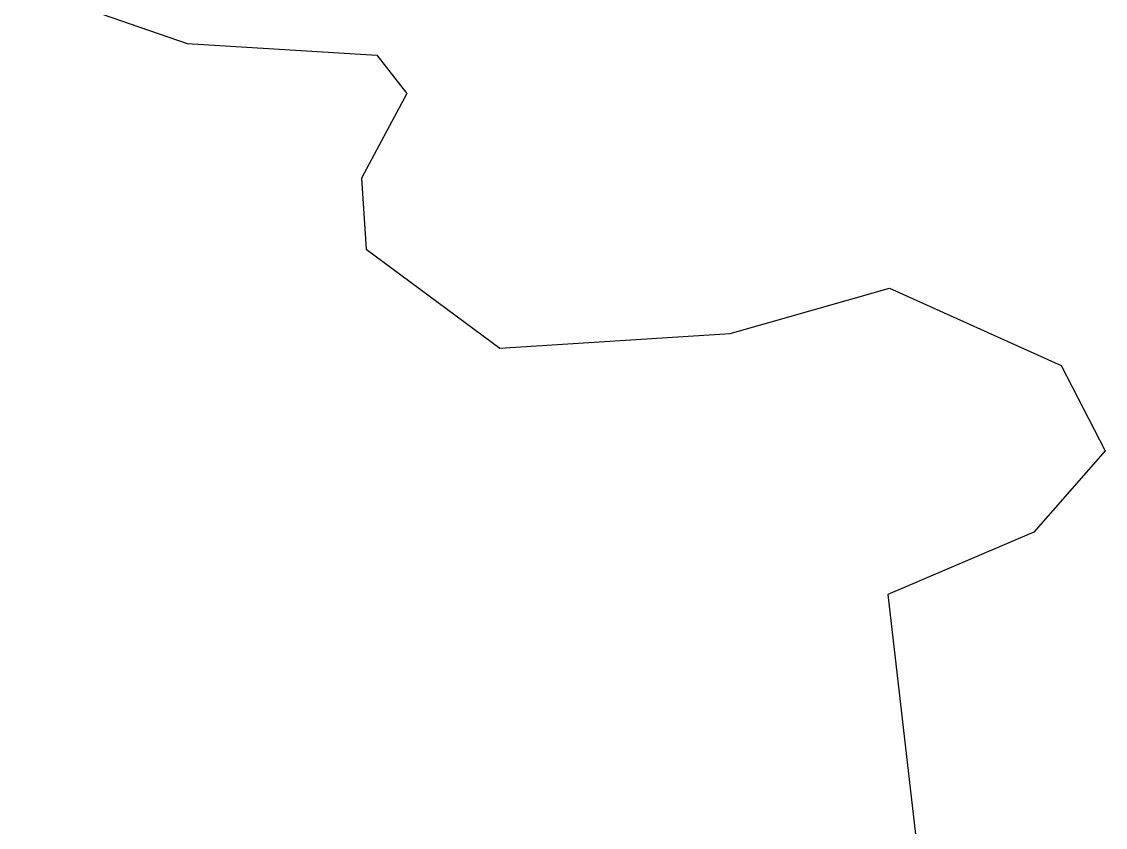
# Model space of a CAD drawing. Header units: metres. Extents: x 268124 to 271097, y 2138069 to 2140457.
# Drawn here: x 270403 to 271097, y 2138731 to 2139247 of the extents above; entities that cross this region are included whole.
import ezdxf

# ---------------------------------------------------------------- set-up
doc = ezdxf.new("R2010")
doc.units = ezdxf.units.M
doc.layers.add('village', color=3, linetype='Continuous')

msp = doc.modelspace()

# ---------------------------------------------------------------- linework, layer by layer
at = {"layer": 'village', "color": 3}
for p, q in [((270403.29, 2139269.88), (270509.12, 2139233.11)), ((270509.12, 2139233.11), (270630.63, 2139225.77)), ((270630.63, 2139225.77), (270649.83, 2139201.05)), ((270649.83, 2139201.05), (270620.69, 2139146.96)), ((270620.69, 2139146.96), (270623.69, 2139101.57)), ((270623.69, 2139101.57), (270709.32, 2139038.2)), ((270856.57, 2139047.62), (270958.71, 2139076.51)), ((270958.71, 2139076.51), (271068.43, 2139027.01)), ((270709.32, 2139038.2), (270856.57, 2139047.62)), ((271068.43, 2139027.01), (271096.73, 2138972.47)), ((271096.73, 2138972.47), (271050.99, 2138920.48)), ((271050.99, 2138920.48), (270957.47, 2138880.42)), ((270957.47, 2138880.42), (270976.83, 2138713.68))]:
    msp.add_line(p, q, dxfattribs=at)

doc.saveas('drawing.dxf')
